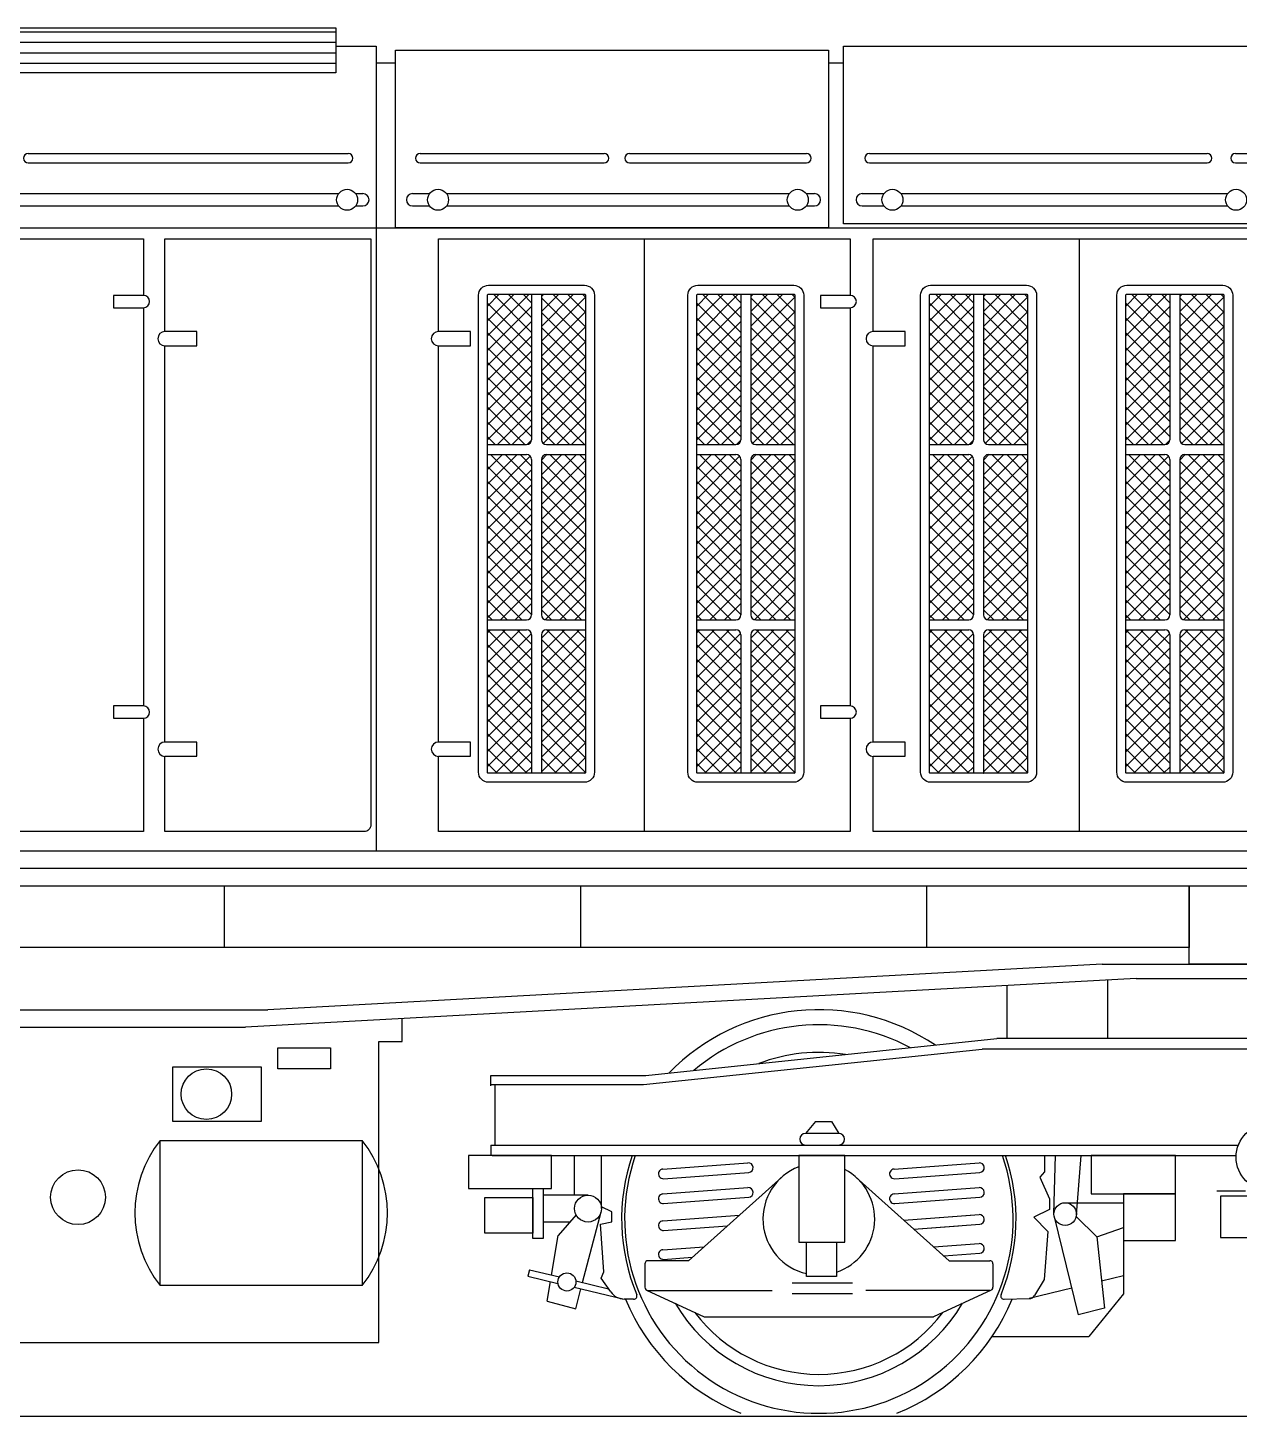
# Model space of a CAD drawing. Extents: x 232357 to 307872, y -9829 to 33775.
# Drawn here: x 269903 to 273346, y 14532 to 18478 of the extents above; entities that cross this region are included whole.
import ezdxf

# ---------------------------------------------------------------- set-up
doc = ezdxf.new("R2010")
doc.units = 0
doc.header["$LTSCALE"] = 750
doc.header["$MEASUREMENT"] = 0
doc.layers.get('0').update_dxf_attribs({"linetype": 'CONTINUOUS'})

msp = doc.modelspace()

# ---------------------------------------------------------------- hatches: boundary and pattern name
at = {"lineweight": -2}
h = msp.add_hatch(dxfattribs=at)
h.set_pattern_fill('ANSI31', color=0, scale=9.4, angle=315, style=0)
h.set_pattern_definition([(0, (259251.952, 14377.545), (1e-14, 29.845), [])])
h.paths.add_polyline_path([(267705.1, 18477.6), (270779, 18477.6), (270779, 18349.6), (267705.1, 18349.6)])
h.paths.add_polyline_path([(265278.7, 18456.2), (266588, 18456.2), (266588, 18328.3), (265278.7, 18328.3)])
h = msp.add_hatch(dxfattribs=at)
h.set_pattern_fill('ANSI37', color=0, scale=9.4, style=0)
h.set_pattern_definition([(45, (258657.105, 14377.545), (-21.1036, 21.1036), []), (135, (258657.105, 14377.545), (-21.1036, -21.1036), [])])
h.paths.add_polyline_path([(271334.9, 17720.4), (271212.5, 17720.4, 0.414214), (271209.7, 17717.5), (271209.7, 17292.9), (271320.8, 17292.9, 0.414214), (271334.9, 17307)])
h.paths.add_polyline_path([(271363.1, 17307, 0.414214), (271377.2, 17292.9), (271488.3, 17292.9), (271488.3, 17717.5, 0.414214), (271485.5, 17720.4), (271363.1, 17720.4)])
h.paths.add_polyline_path([(271363.1, 16809.1, 0.414214), (271377.2, 16795), (271488.3, 16795), (271488.3, 17264.7), (271377.2, 17264.7, 0.414214), (271363.1, 17250.6)])
h.paths.add_polyline_path([(271209.7, 16795), (271320.8, 16795, 0.414214), (271334.9, 16809.1), (271334.9, 17250.6, 0.414214), (271320.8, 17264.7), (271209.7, 17264.7)])
h.paths.add_polyline_path([(271209.7, 16361.9, 0.414214), (271212.5, 16359), (271334.9, 16359), (271334.9, 16752.7, 0.414214), (271320.8, 16766.8), (271209.7, 16766.8)])
h.paths.add_polyline_path([(271363.1, 16359), (271485.5, 16359, 0.414214), (271488.3, 16361.9), (271488.3, 16766.8), (271377.2, 16766.8, 0.414214), (271363.1, 16752.7)])
h = msp.add_hatch(dxfattribs=at)
h.set_pattern_fill('ANSI37', color=0, scale=9.4, style=0)
h.set_pattern_definition([(45, (259251.952, 14377.545), (-21.1036, 21.1036), []), (135, (259251.952, 14377.545), (-21.1036, -21.1036), [])])
h.paths.add_polyline_path([(271929.8, 17720.4), (271807.4, 17720.4, 0.414214), (271804.5, 17717.5), (271804.5, 17292.9), (271915.7, 17292.9, 0.414214), (271929.8, 17307)])
h.paths.add_polyline_path([(271958, 17307, 0.414214), (271972.1, 17292.9), (272083.2, 17292.9), (272083.2, 17717.5, 0.414214), (272080.3, 17720.4), (271958, 17720.4)])
h.paths.add_polyline_path([(271958, 16809.1, 0.414214), (271972.1, 16795), (272083.2, 16795), (272083.2, 17264.7), (271972.1, 17264.7, 0.414214), (271958, 17250.6)])
h.paths.add_polyline_path([(271804.5, 16795), (271915.7, 16795, 0.414214), (271929.8, 16809.1), (271929.8, 17250.6, 0.414214), (271915.7, 17264.7), (271804.5, 17264.7)])
h.paths.add_polyline_path([(271804.5, 16361.9, 0.414214), (271807.4, 16359), (271929.8, 16359), (271929.8, 16752.7, 0.414214), (271915.7, 16766.8), (271804.5, 16766.8)])
h.paths.add_polyline_path([(271958, 16359), (272080.3, 16359, 0.414214), (272083.2, 16361.9), (272083.2, 16766.8), (271972.1, 16766.8, 0.414214), (271958, 16752.7)])
h = msp.add_hatch(dxfattribs=at)
h.set_pattern_fill('ANSI37', color=0, scale=9.4, style=0)
h.set_pattern_definition([(45, (259913.72, 14377.545), (-21.1036, 21.1036), []), (135, (259913.72, 14377.545), (-21.1036, -21.1036), [])])
h.paths.add_polyline_path([(272591.5, 17720.4), (272469.1, 17720.4, 0.414214), (272466.3, 17717.5), (272466.3, 17292.9), (272577.4, 17292.9, 0.414214), (272591.5, 17307)])
h.paths.add_polyline_path([(272619.7, 17307, 0.414214), (272633.8, 17292.9), (272745, 17292.9), (272745, 17717.5, 0.414214), (272742.1, 17720.4), (272619.7, 17720.4)])
h.paths.add_polyline_path([(272619.7, 16809.1, 0.414214), (272633.8, 16795), (272745, 16795), (272745, 17264.7), (272633.8, 17264.7, 0.414214), (272619.7, 17250.6)])
h.paths.add_polyline_path([(272466.3, 16795), (272577.4, 16795, 0.414214), (272591.5, 16809.1), (272591.5, 17250.6, 0.414214), (272577.4, 17264.7), (272466.3, 17264.7)])
h.paths.add_polyline_path([(272466.3, 16361.9, 0.414214), (272469.1, 16359), (272591.5, 16359), (272591.5, 16752.7, 0.414214), (272577.4, 16766.8), (272466.3, 16766.8)])
h.paths.add_polyline_path([(272619.7, 16359), (272742.1, 16359, 0.414214), (272745, 16361.9), (272745, 16766.8), (272633.8, 16766.8, 0.414214), (272619.7, 16752.7)])
h = msp.add_hatch(dxfattribs=at)
h.set_pattern_fill('ANSI37', color=0, scale=9.4, style=0)
h.set_pattern_definition([(45, (260471.39, 14377.545), (-21.1036, 21.1036), []), (135, (260471.39, 14377.545), (-21.1036, -21.1036), [])])
h.paths.add_polyline_path([(273149.2, 17720.4), (273026.8, 17720.4, 0.414214), (273023.9, 17717.5), (273023.9, 17292.9), (273135.1, 17292.9, 0.414214), (273149.2, 17307)])
h.paths.add_polyline_path([(273177.4, 17307, 0.414214), (273191.5, 17292.9), (273302.6, 17292.9), (273302.6, 17717.5, 0.414214), (273299.8, 17720.4), (273177.4, 17720.4)])
h.paths.add_polyline_path([(273177.4, 16809.1, 0.414214), (273191.5, 16795), (273302.6, 16795), (273302.6, 17264.7), (273191.5, 17264.7, 0.414214), (273177.4, 17250.6)])
h.paths.add_polyline_path([(273023.9, 16795), (273135.1, 16795, 0.414214), (273149.2, 16809.1), (273149.2, 17250.6, 0.414214), (273135.1, 17264.7), (273023.9, 17264.7)])
h.paths.add_polyline_path([(273023.9, 16361.9, 0.414214), (273026.8, 16359), (273149.2, 16359), (273149.2, 16752.7, 0.414214), (273135.1, 16766.8), (273023.9, 16766.8)])
h.paths.add_polyline_path([(273177.4, 16359), (273299.8, 16359, 0.414214), (273302.6, 16361.9), (273302.6, 16766.8), (273191.5, 16766.8, 0.414214), (273177.4, 16752.7)])

# ---------------------------------------------------------------- linework, layer by layer
at = {"color": 0, "lineweight": -2}
for p, q in [((270779, 18425.1), (270892.9, 18425.1)), ((270892.9, 18425.1), (270892.9, 16138.2)), ((270892.9, 18377.9), (270948.3, 18377.9)), ((272179.3, 18377.9), (272221.9, 18377.9)), ((269904.5, 18120.2), (270813.8, 18120.2)), ((271018.4, 18120.2), (271540.9, 18120.2)), ((271613.4, 18120.2), (272116.3, 18120.2)), ((272295.3, 18120.2), (273255.3, 18120.2)), ((273335.8, 18120.2), (274311.5, 18120.2)), ((269904.5, 18093.4), (270813.8, 18093.4)), ((271018.4, 18093.4), (271540.9, 18093.4)), ((271613.4, 18093.4), (272116.3, 18093.4)), ((272295.3, 18093.4), (273255.3, 18093.4)), ((273335.8, 18093.4), (274311.5, 18093.4)), ((269454.2, 18006.5), (270786.9, 18006.5)), ((270834.6, 18006.5), (270855.5, 18006.5)), ((270996.7, 18006.5), (271045.2, 18006.5)), ((271093, 18006.5), (272067.8, 18006.5)), ((272115.5, 18006.5), (272139, 18006.5)), ((272274.9, 18006.5), (272336.9, 18006.5)), ((272384.6, 18006.5), (273313.7, 18006.5)), ((269454.6, 17971.5), (270786.4, 17971.5)), ((270835.1, 17971.5), (270855.5, 17971.5)), ((270996.7, 17971.5), (271044.8, 17971.5)), ((271093.4, 17971.5), (272067.3, 17971.5)), ((272115.9, 17971.5), (272139, 17971.5)), ((272274.9, 17971.5), (272336.4, 17971.5)), ((272385, 17971.5), (273313.2, 17971.5)), ((265276, 17908.8), (275379.6, 17908.8)), ((271655.5, 17878.1), (271655.5, 16193.5)), ((272891.3, 17878.1), (272891.3, 16193.5)), ((270231.8, 17717), (270146.9, 17717)), ((270146.9, 17717), (270146.9, 17681.9)), ((271334.9, 17720.4), (271334.9, 17307)), ((271363.1, 17720.4), (271363.1, 17307)), ((271929.8, 17720.4), (271929.8, 17307)), ((271958, 17720.4), (271958, 17307)), ((272240.8, 17717), (272155.8, 17717)), ((272155.8, 17717), (272155.8, 17681.9)), ((272591.5, 17720.4), (272591.5, 17307)), ((272619.7, 17720.4), (272619.7, 17307)), ((273149.2, 17720.4), (273149.2, 17307)), ((273177.4, 17720.4), (273177.4, 17307)), ((270146.9, 17681.9), (270231.8, 17681.9)), ((272155.8, 17681.9), (272240.8, 17681.9)), ((271209.7, 17292.9), (271320.8, 17292.9)), ((271377.2, 17292.9), (271488.3, 17292.9)), ((271804.5, 17292.9), (271915.7, 17292.9)), ((271972.1, 17292.9), (272083.2, 17292.9)), ((272466.3, 17292.9), (272577.4, 17292.9)), ((272633.8, 17292.9), (272745, 17292.9)), ((273023.9, 17292.9), (273135.1, 17292.9)), ((273191.5, 17292.9), (273302.6, 17292.9)), ((271209.7, 17264.7), (271320.8, 17264.7)), ((271334.9, 17250.6), (271334.9, 16809.1)), ((271363.1, 17250.6), (271363.1, 16809.1)), ((271377.2, 17264.7), (271488.3, 17264.7)), ((271804.5, 17264.7), (271915.7, 17264.7)), ((271929.8, 17250.6), (271929.8, 16809.1)), ((271958, 17250.6), (271958, 16809.1)), ((271972.1, 17264.7), (272083.2, 17264.7)), ((272466.3, 17264.7), (272577.4, 17264.7)), ((272591.5, 17250.6), (272591.5, 16809.1)), ((272619.7, 17250.6), (272619.7, 16809.1)), ((272633.8, 17264.7), (272745, 17264.7)), ((273023.9, 17264.7), (273135.1, 17264.7)), ((273149.2, 17250.6), (273149.2, 16809.1)), ((273177.4, 17250.6), (273177.4, 16809.1)), ((273191.5, 17264.7), (273302.6, 17264.7)), ((271209.7, 16795), (271320.8, 16795)), ((271377.2, 16795), (271488.3, 16795)), ((271804.5, 16795), (271915.7, 16795)), ((271972.1, 16795), (272083.2, 16795)), ((272466.3, 16795), (272577.4, 16795)), ((272633.8, 16795), (272745, 16795)), ((273023.9, 16795), (273135.1, 16795)), ((273191.5, 16795), (273302.6, 16795)), ((271209.7, 16766.8), (271320.8, 16766.8)), ((271334.9, 16752.7), (271334.9, 16359)), ((271363.1, 16752.7), (271363.1, 16359)), ((271377.2, 16766.8), (271488.3, 16766.8)), ((271804.5, 16766.8), (271915.7, 16766.8)), ((271929.8, 16752.7), (271929.8, 16359)), ((271958, 16752.7), (271958, 16359)), ((271972.1, 16766.8), (272083.2, 16766.8)), ((272466.3, 16766.8), (272577.4, 16766.8)), ((272591.5, 16752.7), (272591.5, 16359)), ((272619.7, 16752.7), (272619.7, 16359)), ((272633.8, 16766.8), (272745, 16766.8)), ((273023.9, 16766.8), (273135.1, 16766.8)), ((273149.2, 16752.7), (273149.2, 16359)), ((273177.4, 16752.7), (273177.4, 16359)), ((273191.5, 16766.8), (273302.6, 16766.8)), ((270231.8, 16550.4), (270146.9, 16550.4)), ((270146.9, 16550.4), (270146.9, 16515.3)), ((272240.8, 16550.4), (272155.8, 16550.4)), ((272155.8, 16550.4), (272155.8, 16515.3)), ((270146.9, 16515.3), (270231.8, 16515.3)), ((272155.8, 16515.3), (272240.8, 16515.3)), ((270292.9, 16193.5), (270292.9, 16407.3)), ((276155.4, 16138.2), (261676.6, 16138.2)), ((261599.2, 16089.6), (276155.4, 16089.6)), ((270461.3, 16039), (270461.3, 15864.4)), ((271474, 16039), (271474, 15864.4)), ((272457.5, 16039), (272457.5, 15864.4)), ((272957, 15816.5), (270584.9, 15687.2)), ((272957, 15816.5), (277835.6, 15816.5)), ((273053.9, 15775.8), (270521.5, 15637.8)), ((272686.4, 15605), (272686.4, 15755.8)), ((272972, 15771.4), (272972, 15605)), ((273053.9, 15775.8), (277835.6, 15775.8)), ((267192.1, 15687.2), (270584.9, 15687.2)), ((267114.1, 15637.8), (270521.5, 15637.8)), ((270967, 15596.7), (270967, 15662.1)), ((270901.2, 14742), (270901.2, 15596.7)), ((270901.2, 15596.7), (270967, 15596.7)), ((271659.9, 15500.4), (272657.9, 15605)), ((273407.2, 15605), (272657.9, 15605)), ((271653.5, 15474.3), (272615.8, 15575.1)), ((273415.2, 15575.1), (272615.8, 15575.1)), ((271219.4, 15470.5), (271219.4, 15500.4)), ((271219.4, 15500.4), (271659.9, 15500.4)), ((271219.4, 15474.3), (271653.5, 15474.3)), ((271230.6, 15474.3), (271230.6, 15302.5)), ((272141.6, 15369.8), (272113.8, 15335.7)), ((272141.6, 15369.8), (272187.7, 15369.8)), ((272187.7, 15369.8), (272208, 15335.7)), ((271219.4, 15302.5), (273344, 15302.5)), ((271219.4, 15302.5), (271219.4, 15272.6)), ((271223.2, 15272.6), (273337.7, 15272.6)), ((271457.2, 15160.5), (271457.2, 15272.6)), ((271533.8, 15122.2), (271533.8, 15272.6)), ((272792.6, 15272.6), (272792.6, 15226.6)), ((272819.8, 15107.4), (272824, 15272.6)), ((272883.9, 15104.1), (272896.9, 15272.6)), ((271708.4, 15234.5), (271950.1, 15252.2)), ((272365.3, 15234.5), (272607, 15252.2)), ((271710.4, 15206.9), (271952.1, 15224.5)), ((272045.7, 15210.8), (271781, 14974.1)), ((272257.5, 15210.8), (272522.2, 14974.1)), ((272367.3, 15206.9), (272609, 15224.5)), ((272792.6, 15226.6), (272779.8, 15211.6)), ((272779.8, 15211.6), (272807.6, 15149.5)), ((271495.5, 15160.5), (271368.3, 15160.5)), ((271708.4, 15164), (271950.1, 15181.7)), ((271710.4, 15136.4), (271952.1, 15154.1)), ((272365.3, 15164), (272607, 15181.7)), ((272367.3, 15136.4), (272609, 15154.1)), ((273165.6, 15164.5), (273017.7, 15164.5)), ((273017.7, 15164.5), (273017.7, 14880.2)), ((273165.6, 15031.7), (273165.6, 15164.5)), ((273283, 15172.7), (273363.9, 15172.7)), ((273462, 15157.2), (273293.3, 15157.2)), ((273293.3, 15157.2), (273293.3, 15040.2)), ((271480.1, 14912.1), (271532.5, 15112.5)), ((271562.7, 15112.9), (271533.9, 15127.3)), ((271562.7, 15084.1), (271562.7, 15112.9)), ((272807.6, 15119.5), (272762.6, 15098.1)), ((272807.6, 15149.5), (272807.6, 15119.5)), ((272851.9, 15138.7), (273017.7, 15138.8)), ((271443.8, 15083.9), (271368.3, 15083.9)), ((271461.6, 15104.3), (271410.7, 15045.5)), ((271531.2, 15077.8), (271562.7, 15084.1)), ((271540.2, 14942.8), (271531.2, 15077.8)), ((271708.4, 15087.6), (271925.7, 15103.5)), ((271710.4, 15060), (271891.8, 15073.3)), ((272393, 15089.6), (272607, 15105.3)), ((272393, 15089.6), (272582.5, 15103.5)), ((272421.7, 15064), (272609, 15077.7)), ((272421.7, 15064), (272548.7, 15073.3)), ((272762.6, 15098.1), (272802.6, 15057.3)), ((272820.7, 15098.9), (272889.1, 14820.6)), ((272883.2, 15099.2), (272941.9, 15042.3)), ((271391.7, 14933.2), (271410.7, 15045.5)), ((272802.6, 15057.3), (272791.9, 14920.3)), ((272941.9, 15042.3), (273017.7, 15068.1)), ((272941.9, 15042.3), (272963.3, 14838.9)), ((273293.3, 15040.2), (273462, 15040.2)), ((271708.4, 15005.3), (271825.4, 15013.8)), ((272478.2, 15013.5), (272607, 15022.9)), ((272506.9, 14987.8), (272609, 14995.3)), ((273017.7, 15031.7), (273165.6, 15031.7)), ((271656.7, 14964.7), (271656.7, 14899.1)), ((271781, 14974.1), (271666.1, 14974.1)), ((271710.4, 14977.6), (271791.6, 14983.6)), ((272522.2, 14974.1), (272637.1, 14974.1)), ((272646.5, 14964.7), (272646.5, 14899.1)), ((271329.1, 14948.2), (271324.7, 14929.9)), ((271324.7, 14929.9), (271409.9, 14909.6)), ((271329.1, 14948.2), (271413.9, 14927.9)), ((271379.1, 14859.4), (271388.5, 14914.7)), ((271460.8, 14916.7), (271554.1, 14894.4)), ((271533, 14924.8), (271540.2, 14942.8)), ((271560.3, 14885.3), (271533, 14924.8)), ((272791.9, 14920.3), (272764.9, 14875.3)), ((273017.7, 14931.1), (272955.2, 14916)), ((271456.1, 14898.5), (271594.8, 14865.3)), ((271460.4, 14837.1), (271475.3, 14893.9)), ((271662.1, 14890.6), (271825.6, 14814.9)), ((271666.1, 14889.7), (272018.5, 14889.7)), ((272075.8, 14910.9), (272247.4, 14910.9)), ((272075.8, 14880.9), (272247.4, 14880.9)), ((272637.1, 14889.7), (272284.8, 14889.7)), ((272641.1, 14890.6), (272477.6, 14814.9)), ((272870.7, 14895.5), (272749.2, 14866.2)), ((273017.7, 14880.2), (272918.7, 14758.4)), ((271379.1, 14859.4), (271460.4, 14837.1)), ((271624.9, 14864.5), (271597.8, 14865.1)), ((272678.3, 14864.5), (272749.2, 14866.2)), ((272963.3, 14838.9), (272889.1, 14820.6)), ((271825.6, 14814.9), (272477.6, 14814.9)), ((272643.9, 14758.4), (272918.7, 14758.4)), ((266869.6, 14742), (270901.2, 14742)), ((259338.1, 14532.1), (278385.3, 14532.1))]:
    msp.add_line(p, q, dxfattribs=at)
for points in [[(267705.1, 18477.6), (270779, 18477.6), (270779, 18349.6), (267705.1, 18349.6)], [(270948.3, 18413.5), (272179.3, 18413.5), (272179.3, 17908.8), (270948.3, 17908.8)], [(272221.9, 18425.1), (275379.6, 18425.1), (275379.6, 17920.4), (272221.9, 17920.4)], [(262437.9, 16039), (273204.1, 16039), (273204.1, 15864.4), (262437.9, 15864.4)], [(273204.1, 16039), (275304, 16039), (275304, 15816.5), (273204.1, 15816.5)], [(270614.1, 15578.8), (270763.6, 15578.8), (270763.6, 15519), (270614.1, 15519)], [(270315, 15525), (270566.2, 15525), (270566.2, 15369.6), (270315, 15369.6)], [(270279.1, 15315.8), (270853.4, 15315.8), (270853.4, 14903.4), (270279.1, 14903.4)], [(271391.4, 15272.6), (271155.9, 15272.6), (271155.9, 15179.2), (271391.4, 15179.2)], [(272094.6, 15026.7), (272225.3, 15026.7), (272225.3, 15272.6), (272094.6, 15272.6)], [(273165.6, 15272.6), (272925.5, 15272.6), (272925.5, 15164.5), (273165.6, 15164.5)], [(271338.4, 15052.6), (271202.5, 15052.6), (271202.5, 15153.4), (271338.4, 15153.4)], [(271338.4, 15179.2), (271368.3, 15179.2), (271368.3, 15037.3), (271338.4, 15037.3)], [(272116.9, 15026.7), (272201.4, 15026.7), (272201.4, 14929.5), (272116.9, 14929.5)]]:
    msp.add_lwpolyline(points, close=True, dxfattribs=at)
for points in [[(269061.3, 17614.4), (269061.3, 17878.1), (270231.8, 17878.1), (270231.8, 17717)], [(271070.3, 17614.4), (271070.3, 17878.1), (272240.8, 17878.1), (272240.8, 17717)], [(272306, 17614.4), (272306, 17878.1), (273476.5, 17878.1), (273476.5, 17717)], [(270231.8, 17681.9), (270231.8, 16550.4)], [(272240.8, 17681.9), (272240.8, 16550.4)], [(270292.9, 17573.9), (270383.9, 17573.9), (270383.9, 17614.4), (270292.9, 17614.4)], [(271070.3, 17573.9), (271161.3, 17573.9), (271161.3, 17614.4), (271070.3, 17614.4)], [(272306, 17573.9), (272397, 17573.9), (272397, 17614.4), (272306, 17614.4)], [(270292.9, 16447.8), (270292.9, 17573.9)], [(271070.3, 16447.8), (271070.3, 17573.9)], [(272306, 16447.8), (272306, 17573.9)], [(270231.8, 16515.3), (270231.8, 16193.5), (269061.3, 16193.5), (269061.3, 16407.3)], [(272240.8, 16515.3), (272240.8, 16193.5), (271070.3, 16193.5), (271070.3, 16407.3)], [(273476.5, 16515.3), (273476.5, 16193.5), (272306, 16193.5), (272306, 16407.3)], [(270292.9, 16407.3), (270383.9, 16407.3), (270383.9, 16447.8), (270292.9, 16447.8)], [(271070.3, 16407.3), (271161.3, 16407.3), (271161.3, 16447.8), (271070.3, 16447.8)], [(272306, 16407.3), (272397, 16407.3), (272397, 16447.8), (272306, 16447.8)], [(272208, 15335.7), (272113.8, 15335.7)], [(272113.8, 15302.5), (272208, 15302.5)]]:
    msp.add_lwpolyline(points, dxfattribs=at)
msp.add_lwpolyline([(270292.9, 17614.4), (270292.9, 17878.1), (270878.1, 17878.1), (270878.1, 16212.3, -0.414214), (270859.3, 16193.5), (270292.9, 16193.5)], format="xyb", dxfattribs=at)
for points in [[(271212.5, 17745.7), (271485.5, 17745.7, -0.414214), (271513.7, 17717.5), (271513.7, 16361.9, -0.414214), (271485.5, 16333.7), (271212.5, 16333.7, -0.414214), (271184.3, 16361.9), (271184.3, 17717.5, -0.414214)], [(271212.5, 17720.4), (271485.5, 17720.4, -0.414214), (271488.3, 17717.5), (271488.3, 16361.9, -0.414214), (271485.5, 16359), (271212.5, 16359, -0.414214), (271209.7, 16361.9), (271209.7, 17717.5, -0.414214)], [(271807.4, 17745.7), (272080.3, 17745.7, -0.414214), (272108.5, 17717.5), (272108.5, 16361.9, -0.414214), (272080.3, 16333.7), (271807.4, 16333.7, -0.414214), (271779.2, 16361.9), (271779.2, 17717.5, -0.414214)], [(271807.4, 17720.4), (272080.3, 17720.4, -0.414214), (272083.2, 17717.5), (272083.2, 16361.9, -0.414214), (272080.3, 16359), (271807.4, 16359, -0.414214), (271804.5, 16361.9), (271804.5, 17717.5, -0.414214)], [(272469.1, 17745.7), (272742.1, 17745.7, -0.414214), (272770.3, 17717.5), (272770.3, 16361.9, -0.414214), (272742.1, 16333.7), (272469.1, 16333.7, -0.414214), (272440.9, 16361.9), (272440.9, 17717.5, -0.414214)], [(272469.1, 17720.4), (272742.1, 17720.4, -0.414214), (272745, 17717.5), (272745, 16361.9, -0.414214), (272742.1, 16359), (272469.1, 16359, -0.414214), (272466.3, 16361.9), (272466.3, 17717.5, -0.414214)], [(273026.8, 17745.7), (273299.8, 17745.7, -0.414214), (273328, 17717.5), (273328, 16361.9, -0.414214), (273299.8, 16333.7), (273026.8, 16333.7, -0.414214), (272998.6, 16361.9), (272998.6, 17717.5, -0.414214)], [(273026.8, 17720.4), (273299.8, 17720.4, -0.414214), (273302.6, 17717.5), (273302.6, 16361.9, -0.414214), (273299.8, 16359), (273026.8, 16359, -0.414214), (273023.9, 16361.9), (273023.9, 17717.5, -0.414214)]]:
    msp.add_lwpolyline(points, format="xyb", close=True, dxfattribs=at)
for centre, radius in [((270810.7, 17988.7), 29.8), ((271069.1, 17988.7), 29.8), ((272091.6, 17988.7), 29.8), ((272360.7, 17988.7), 29.8), ((273337.5, 17988.7), 29.8), ((270410.7, 15447.3), 71.8), ((273432.5, 15268.2), 94.8), ((270045.8, 15154.4), 77.8), ((271495.5, 15122.2), 38.3), ((272851.9, 15106.6), 32.1), ((271435.3, 14913.6), 25.7)]:
    msp.add_circle(centre, radius, dxfattribs=at)
for centre, radius, start, end in [((269904.5, 18106.8), 13.4, 90, 270), ((270813.8, 18106.8), 13.4, 270, 90), ((271018.4, 18106.8), 13.4, 90, 270), ((271540.9, 18106.8), 13.4, 270, 90), ((271613.4, 18106.8), 13.4, 90, 270), ((272116.3, 18106.8), 13.4, 270, 90), ((272295.3, 18106.8), 13.4, 90, 270), ((273255.3, 18106.8), 13.4, 270, 90), ((273335.8, 18106.8), 13.4, 90, 270), ((270855.5, 17989), 17.5, 270, 90), ((270996.7, 17989), 17.5, 90, 270), ((272139, 17989), 17.5, 270, 90), ((272274.9, 17989), 17.5, 90, 270), ((270231.8, 17699.5), 17.6, 270, 90), ((272240.8, 17699.5), 17.6, 270, 90), ((270292.9, 17594.1), 20.3, 90, 270), ((271070.3, 17594.1), 20.3, 90, 270), ((272306, 17594.1), 20.3, 90, 270), ((271320.8, 17307), 14.1, 270, 0), ((271377.2, 17307), 14.1, 180, 270), ((271915.7, 17307), 14.1, 270, 0), ((271972.1, 17307), 14.1, 180, 270), ((272577.4, 17307), 14.1, 270, 0), ((272633.8, 17307), 14.1, 180, 270), ((273135.1, 17307), 14.1, 270, 0), ((273191.5, 17307), 14.1, 180, 270), ((271320.8, 17250.6), 14.1, 0, 90), ((271377.2, 17250.6), 14.1, 90, 180), ((271915.7, 17250.6), 14.1, 0, 90), ((271972.1, 17250.6), 14.1, 90, 180), ((272577.4, 17250.6), 14.1, 0, 90), ((272633.8, 17250.6), 14.1, 90, 180), ((273135.1, 17250.6), 14.1, 0, 90), ((273191.5, 17250.6), 14.1, 90, 180), ((271320.8, 16809.1), 14.1, 270, 0), ((271377.2, 16809.1), 14.1, 180, 270), ((271915.7, 16809.1), 14.1, 270, 0), ((271972.1, 16809.1), 14.1, 180, 270), ((272577.4, 16809.1), 14.1, 270, 0), ((272633.8, 16809.1), 14.1, 180, 270), ((273135.1, 16809.1), 14.1, 270, 0), ((273191.5, 16809.1), 14.1, 180, 270), ((271320.8, 16752.7), 14.1, 0, 90), ((271377.2, 16752.7), 14.1, 90, 180), ((271915.7, 16752.7), 14.1, 0, 90), ((271972.1, 16752.7), 14.1, 90, 180), ((272577.4, 16752.7), 14.1, 0, 90), ((272633.8, 16752.7), 14.1, 90, 180), ((273135.1, 16752.7), 14.1, 0, 90), ((273191.5, 16752.7), 14.1, 90, 180), ((270231.8, 16532.9), 17.6, 270, 90), ((272240.8, 16532.9), 17.6, 270, 90), ((270292.9, 16427.5), 20.3, 90, 270), ((271070.3, 16427.5), 20.3, 90, 270), ((272306, 16427.5), 20.3, 90, 270), ((272151.6, 15092.4), 594.9, 56.1794, 135.7849), ((272151.6, 15092.4), 552.1, 61.8565, 130.1078), ((272151.6, 15092.4), 473.5, 80.7992, 111.1651), ((270538.9, 15109.6), 331.7, 141.5549, 218.4451), ((270593.6, 15109.6), 331.7, 321.5549, 38.4451), ((272113.8, 15319.1), 16.6, 90, 270), ((272208, 15319.1), 16.6, 270, 90), ((272151.6, 15092.4), 560.6, 161.2555, 202.5436), ((272151.6, 15092.4), 552.1, 160.9532, 19.0468), ((272151.6, 15092.4), 560.6, 337.4564, 18.7445), ((271709.4, 15220.7), 13.8, 94.1818, 274.1818), ((271951.1, 15238.4), 13.8, 274.1818, 94.1818), ((272151.6, 15092.4), 158.9, 111.0185, 257.3941), ((272151.6, 15092.4), 158.9, 288.2625, 62.3656), ((272366.3, 15220.7), 13.8, 94.1818, 274.1818), ((272608, 15238.4), 13.8, 274.1818, 94.1818), ((271709.4, 15150.2), 13.8, 94.1818, 274.1818), ((271951.1, 15167.9), 13.8, 274.1818, 94.1818), ((272366.3, 15150.2), 13.8, 94.1818, 274.1818), ((272608, 15167.9), 13.8, 274.1818, 94.1818), ((271709.4, 15073.8), 13.8, 94.1818, 274.1818), ((272608, 15091.5), 13.8, 274.1818, 94.1818), ((271709.4, 14991.5), 13.8, 94.1818, 274.1818), ((272608, 15009.1), 13.8, 274.1818, 94.1818), ((271666.1, 14964.7), 9.4, 90, 180), ((272637.1, 14964.7), 9.4, 0, 90), ((271599, 14912.1), 47, 214.7092, 268.6207), ((271625.1, 14873.9), 9.4, 268.6207, 22.5436), ((271666.1, 14899.1), 9.4, 180, 270), ((272637.1, 14899.1), 9.4, 270, 0), ((272637.1, 14899.1), 9.4, 270, 0), ((272678.1, 14873.9), 9.4, 157.4564, 271.3793), ((272748.8, 14885), 18.8, 271.3793, 329.0171), ((272151.6, 15092.4), 594.9, 202.4736, 248.1337), ((272151.6, 15092.4), 473.5, 210.3483, 329.6517), ((272151.6, 15092.4), 594.9, 291.8663, 337.5264), ((272151.6, 15092.4), 441.3, 216.9306, 323.0694)]:
    msp.add_arc(centre, radius, start, end, dxfattribs=at)

doc.saveas('drawing.dxf')
